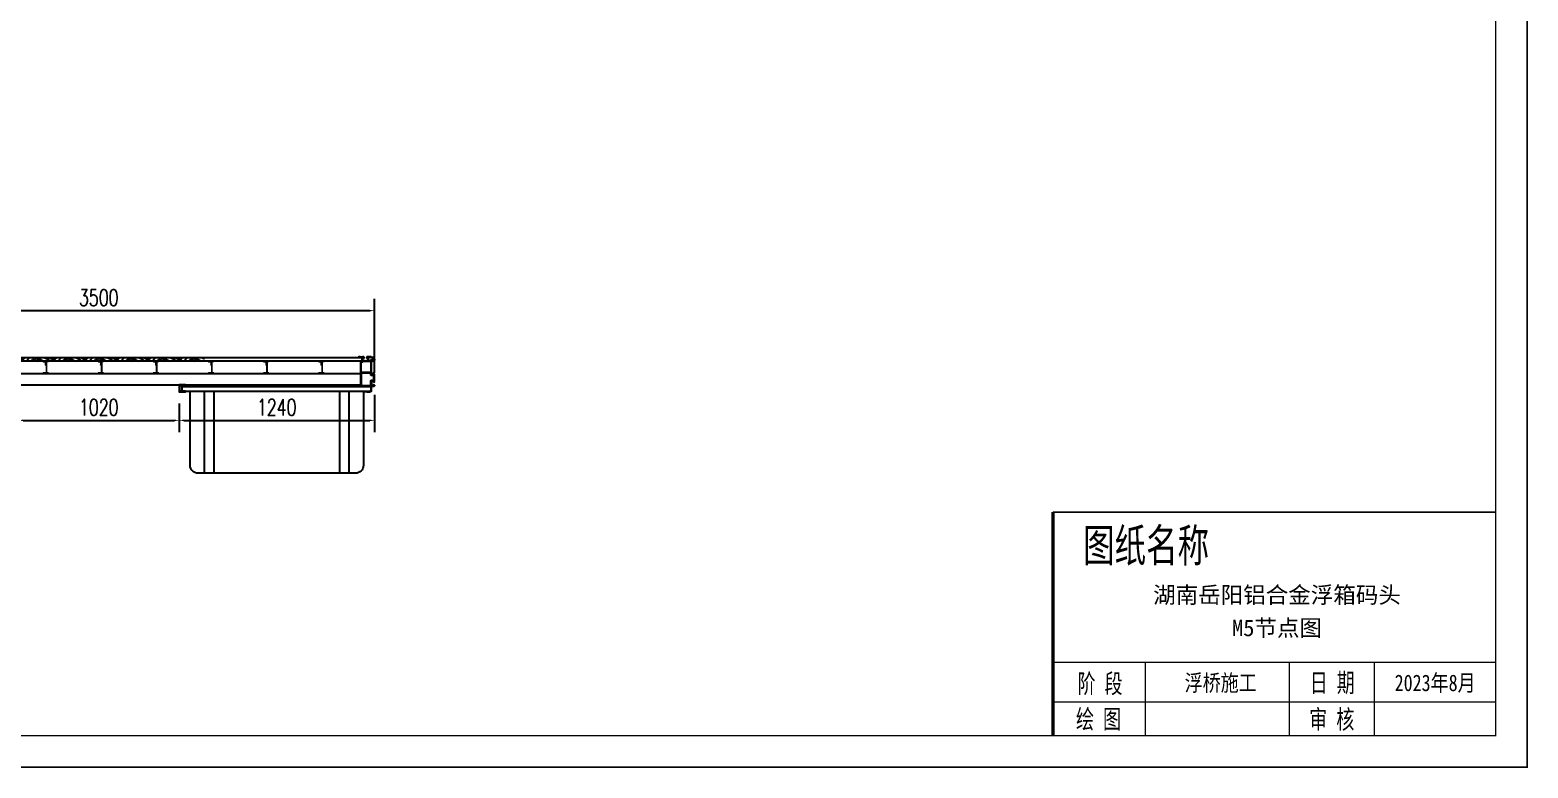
# Model space of a CAD drawing. Extents: x 8238 to 123366, y -35216 to 128109.
# Drawn here: x 107450 to 116961, y 117136 to 121824 of the extents above; entities that cross this region are included whole.
import ezdxf
from ezdxf.enums import TextEntityAlignment as Align

# ---------------------------------------------------------------- set-up
doc = ezdxf.new("R2010")
doc.units = 0
doc.header["$LTSCALE"] = 1000
doc.header["$MEASUREMENT"] = 0
for name, color, linetype in [('SGIDI_TK_TEXT', 3, 'Continuous'), ('W-STEEL_FRAME钢架', 3, 'Continuous'), ('W-WOOD_FLOOR木地板', 30, 'Continuous'), ('连接端梁', 130, 'Continuous')]:
    doc.layers.add(name, color=color, linetype=linetype)
for name, color, linetype, lineweight in [('图框', 7, 'Continuous', 13), ('结构', 52, 'Continuous', 18), ('铝龙骨', 7, 'Continuous', 9)]:
    doc.layers.add(name, color=color, linetype=linetype, lineweight=lineweight)
doc.styles.add('SGIDI-0', font='simhei.ttf', dxfattribs={"width": 0.8})
doc.styles.add('STANDARD_T3', font='simplex.shx', dxfattribs={"width": 0.7, "bigfont": 'hztxt.shx'})
doc.styles.add('仿宋', font='simfang.ttf', dxfattribs={"width": 0.7})
doc.dimstyles.new('W&&30', dxfattribs={"dimtxt": 105, "dimasz": 30, "dimexe": 75, "dimexo": 90, "dimgap": 30, "dimtad": 1, "dimdec": 0, "dimzin": 0, "dimdsep": 46, "dimtxsty": 'STANDARD_T3', "dimcen": 0.09, "dimclrd": 1, "dimclre": 1, "dimclrt": 7, "dimazin": 2, "dimtfac": 1, "dimtdec": 0, "dimtix": 1, "dimtmove": 2, "dimatfit": 3, "dimfxl": 100, "dimtolj": 1, "dimtzin": 0, "dimarcsym": 0})

# ---------------------------------------------------------------- blocks, each defined once
blk = doc.blocks.new('*D183')
at = {"layer": 'Defpoints', "color": 0, "transparency": 16777216}
for p in [(109637.1, 119597.2), (108397, 119540.6), (109637.1, 119344.5)]:
    blk.add_point(p, dxfattribs=at)
at = {"layer": 'W-STEEL_FRAME钢架', "color": 1, "lineweight": -2, "transparency": 16777216}
for p, q in [((109637.1, 119507.2), (109637.1, 119269.5)), ((108397, 119450.6), (108397, 119269.5)), ((108427, 119344.5), (109607.1, 119344.5))]:
    blk.add_line(p, q, dxfattribs=at)
at = {"layer": 'W-STEEL_FRAME钢架', "color": 1, "transparency": 16777216}
for points in [[(108427, 119349.5), (108427, 119339.5), (108397, 119344.5)], [(109607.1, 119349.5), (109607.1, 119339.5), (109637.1, 119344.5)]]:
    blk.add_solid(points, dxfattribs=at)
at = {"layer": 'W-STEEL_FRAME钢架', "color": 7, "transparency": 16777216, "insert": (109017.1, 119427), "char_height": 105, "attachment_point": 5, "style": 'STANDARD_T3'}
blk.add_mtext('\\A1;1240', dxfattribs=at)
blk = doc.blocks.new('*D182')
at = {"layer": 'Defpoints', "color": 0, "transparency": 16777216}
for p in [(109637.1, 120041.2), (106137.1, 119563.5), (109637.1, 119555.3)]:
    blk.add_point(p, dxfattribs=at)
at = {"layer": 'W-STEEL_FRAME钢架', "color": 1, "lineweight": -2, "transparency": 16777216}
for p, q in [((106137.1, 119653.5), (106137.1, 120116.2)), ((106167.1, 120041.2), (109607.1, 120041.2)), ((109637.1, 119645.3), (109637.1, 120116.2))]:
    blk.add_line(p, q, dxfattribs=at)
at = {"layer": 'W-STEEL_FRAME钢架', "color": 1, "transparency": 16777216}
for points in [[(106167.1, 120046.2), (106167.1, 120036.2), (106137.1, 120041.2)], [(109607.1, 120046.2), (109607.1, 120036.2), (109637.1, 120041.2)]]:
    blk.add_solid(points, dxfattribs=at)
at = {"layer": 'W-STEEL_FRAME钢架', "color": 7, "transparency": 16777216, "insert": (107887.1, 120123.7), "char_height": 105, "attachment_point": 5, "style": 'STANDARD_T3'}
blk.add_mtext('\\A1;3500', dxfattribs=at)
blk = doc.blocks.new('*D242')
at = {"layer": 'Defpoints', "color": 0, "transparency": 16777216}
for p in [(107377.2, 119526.6), (108397, 119526.6), (108397, 119344.5)]:
    blk.add_point(p, dxfattribs=at)
at = {"layer": 'W-STEEL_FRAME钢架', "color": 1, "lineweight": -2, "transparency": 16777216}
for p, q in [((107377.2, 119436.6), (107377.2, 119269.5)), ((108397, 119436.6), (108397, 119269.5)), ((107407.2, 119344.5), (108367, 119344.5))]:
    blk.add_line(p, q, dxfattribs=at)
at = {"layer": 'W-STEEL_FRAME钢架', "color": 1, "transparency": 16777216}
for points in [[(107407.2, 119349.5), (107407.2, 119339.5), (107377.2, 119344.5)], [(108367, 119349.5), (108367, 119339.5), (108397, 119344.5)]]:
    blk.add_solid(points, dxfattribs=at)
at = {"layer": 'W-STEEL_FRAME钢架', "color": 7, "transparency": 16777216, "insert": (107887.1, 119427), "char_height": 105, "attachment_point": 5, "style": 'STANDARD_T3'}
blk.add_mtext('\\A1;1020', dxfattribs=at)
blk = doc.blocks.new('$matou$00000085')
at = {"color": 0, "lineweight": 5}
for p, q in [((-17.5, 36, 0), (-17.5, 37, 0)), ((-4.3, 33.6, 0), (-4.3, 35, 0)), ((-1.2, 13.2, 0), (-3.5, 13.2, 0))]:
    blk.add_line(p, q, dxfattribs=at)
at = {"color": 0, "lineweight": 0, "ltscale": 0.5}
blk.add_arc((-1.5, 17.2, 0), 4.07, 274.72823, 349.84724, dxfattribs=at)
at = {"layer": '结构', "color": 0, "linetype": 'ByBlock', "lineweight": 0, "ltscale": 0.5}
for p, q in [((-7.2, 38, 0), (-16.5, 38, 0)), ((-16.5, 35, 0), (-8.5, 35, 0)), ((-7.5, -34, 0), (-7.5, 34, 0)), ((-4.7, 33.3, 0), (-4.3, 33.6, 0)), ((-4.3, 33.1, 0), (-4.7, 33.3, 0)), ((-4.7, 31.5, 0), (-4.3, 31.7, 0)), ((-4.3, 31.2, 0), (-4.7, 31.5, 0)), ((-4.3, 31, 0), (-4.7, 30.8, 0)), ((-4.7, 30.8, 0), (-4.3, 30.5, 0)), ((-4.3, 29.2, 0), (-4.7, 29, 0)), ((-4.7, 29, 0), (-4.3, 28.7, 0)), ((-4.3, 27.4, 0), (-4.7, 27.2, 0)), ((-4.7, 27.2, 0), (-4.3, 26.9, 0)), ((-4.3, 25.6, 0), (-4.7, 25.4, 0)), ((-4.7, 25.4, 0), (-4.3, 25.1, 0)), ((-4.3, 23.8, 0), (-4.7, 23.6, 0)), ((-4.7, 23.6, 0), (-4.3, 23.3, 0)), ((-4.3, 22, 0), (-4.7, 21.8, 0)), ((-4.7, 21.8, 0), (-4.3, 21.5, 0)), ((-4.3, 20.2, 0), (-4.7, 20, 0)), ((-4.7, 20, 0), (-4.3, 19.7, 0)), ((-4.5, -34, 0), (-4.5, 12.2, 0)), ((-4.3, 31.7, 0), (-4.3, 33.1, 0)), ((-4.3, 31.3, 0), (-4.3, 31, 0)), ((-4.3, 30.5, 0), (-4.3, 29.2, 0)), ((-4.3, 28.7, 0), (-4.3, 27.4, 0)), ((-4.3, 26.9, 0), (-4.3, 25.6, 0)), ((-4.3, 25.1, 0), (-4.3, 23.8, 0)), ((-4.3, 23.3, 0), (-4.3, 22, 0)), ((-4.3, 21.5, 0), (-4.3, 20.2, 0)), ((-4.3, 19.7, 0), (-4.3, 19.2, 0)), ((-0.7, 33.6, 0), (-0.7, 35, 0)), ((-0.3, 33.3, 0), (-0.7, 33.6, 0)), ((-0.7, 33.1, 0), (-0.3, 33.3, 0)), ((-0.7, 31.7, 0), (-0.7, 33.1, 0)), ((-0.3, 31.5, 0), (-0.7, 31.7, 0)), ((-0.7, 31.2, 0), (-0.3, 31.5, 0)), ((-0.7, 29.9, 0), (-0.7, 31.2, 0)), ((-0.3, 29.7, 0), (-0.7, 29.9, 0)), ((-0.7, 29.4, 0), (-0.3, 29.7, 0)), ((-0.7, 28.1, 0), (-0.7, 29.4, 0)), ((-0.3, 27.9, 0), (-0.7, 28.1, 0)), ((-0.7, 27.6, 0), (-0.3, 27.9, 0)), ((-0.7, 26.3, 0), (-0.7, 27.6, 0)), ((-0.3, 26.1, 0), (-0.7, 26.3, 0)), ((-0.7, 25.8, 0), (-0.3, 26.1, 0)), ((-0.7, 24.5, 0), (-0.7, 25.8, 0)), ((-0.3, 24.3, 0), (-0.7, 24.5, 0)), ((-0.7, 24, 0), (-0.3, 24.3, 0)), ((-0.7, 22.7, 0), (-0.7, 24, 0)), ((-0.3, 22.5, 0), (-0.7, 22.7, 0)), ((-0.7, 22.2, 0), (-0.3, 22.5, 0)), ((-0.7, 22.2, 0), (-0.7, 22.2, 0)), ((-0.7, 21, 0), (-0.7, 22.2, 0)), ((-0.3, 20.7, 0), (-0.7, 21, 0)), ((-0.7, 20.5, 0), (-0.3, 20.7, 0)), ((-0.7, 19.2, 0), (-0.7, 20.5, 0)), ((2.2, 38, 0), (16.5, 38, 0)), ((2.5, 34, 0), (2.5, 16.5, 0)), ((16.5, 35, 0), (3.5, 35, 0)), ((17.5, 37, 0), (17.5, 36, 0)), ((-17.5, -37.5, 0), (-17.5, -35.5, 0)), ((-17, -35, 0), (-8.5, -35, 0)), ((17, -38, 0), (-17, -38, 0)), ((-3.5, -35, 0), (17, -35, 0)), ((17.5, -35.5, 0), (17.5, -37.5, 0))]:
    blk.add_line(p, q, dxfattribs=at)
for centre, radius, start, end in [((-16.5, 37, 0), 1, 90, 180), ((-16.5, 36, 0), 1, 180, 270), ((-8.5, 34, 0), 1, 0, 90), ((-7.2, 35, 0), 3, 0, 90.00167), ((-3.5, 12.2, 0), 1, 90, 180), ((-2.5, 19.2, 0), 1.75, 180, 0), ((2.2, 35, 0), 3, 89.99833, 180), ((3.5, 34, 0), 1, 90, 180), ((16.5, 37, 0), 1, 0, 90), ((16.5, 36, 0), 1, 270, 360), ((-17, -35.5, 0), 0.5, 90, 180), ((-17, -37.5, 0), 0.5, 180, 270), ((-8.5, -34, 0), 1, 270, 0), ((-3.5, -34, 0), 1, 180, 270), ((17, -35.5, 0), 0.5, 0, 90), ((17, -37.5, 0), 0.5, 270, 0)]:
    blk.add_arc(centre, radius, start, end, dxfattribs=at)
blk = doc.blocks.new('*U160')
at = {"layer": '铝龙骨', "yscale": -1, "rotation": 180}
blk.add_blockref('$matou$00000085', (0, 0, 0), dxfattribs=at)
blk = doc.blocks.new('*U161')
at = {"color": 0, "linetype": 'ByBlock', "lineweight": -2, "transparency": 16777216}
for p in [(-2800, 0), (-2450, 0), (-2100, 0), (-1750, 0), (-1400, 0), (-1050, 0), (-700, 0), (-350, 0), (0, 0)]:
    blk.add_blockref('*U160', p, dxfattribs=at)
blk = doc.blocks.new('0102')
at = {"color": 5, "lineweight": -3}
for p, q in [((-1521474.8, 1202748.6), (-1521474.8, 1203268.6)), ((-1521414.8, 1202748.6), (-1521414.8, 1203268.6)), ((-1520614.8, 1203268.6), (-1520614.8, 1202748.6)), ((-1520554.8, 1203268.6), (-1520554.8, 1202748.6))]:
    blk.add_line(p, q, dxfattribs=at)
at = {"color": 5}
blk.add_lwpolyline([(-1521614.8, 1203298.6), (-1521614.8, 1203268.6), (-1521564.8, 1203268.6), (-1520464.8, 1203268.5), (-1520414.8, 1203268.6), (-1520414.8, 1203298.6)], close=True, dxfattribs=at)
at = {"color": 5, "lineweight": -3}
blk.add_lwpolyline([(-1521564.8, 1203268.6), (-1521564.8, 1202798.6, 0.414214), (-1521514.8, 1202748.6), (-1520514.8, 1202748.6, 0.414214), (-1520464.8, 1202798.6), (-1520464.8, 1203268.6)], format="xyb", dxfattribs=at)

msp = doc.modelspace()

# ---------------------------------------------------------------- hatches: boundary and pattern name
at = {"layer": 'W-WOOD_FLOOR木地板'}
h = msp.add_hatch(dxfattribs=at)
h.set_pattern_fill('木纹01', color=256, scale=50)
h.set_pattern_definition([(360, (-243002.75, 294580.44), (200, 200), [10, -190]), (360, (-243142.75, 294600.44), (200, 200), [20, -180]), (360, (-243012.75, 294610.44), (200, 200), [10, -190]), (360, (-243132.75, 294630.44), (200, 200), [10, -190]), (360, (-243012.75, 294640.44), (200, 200), [10, -190]), (360, (-243122.75, 294650.44), (200, 200), [10, -190]), (360, (-243012.75, 294660.44), (200, 200), [10, -190]), (360, (-243122.75, 294680.44), (200, 200), [10, -110, 10, -70]), (360, (-243122.75, 294700.44), (200, 200), [20, -100, 10, -70]), (360, (-243132.75, 294730.44), (200, 200), [10, -30, 10, -80, 10, -60]), (360, (-243142.75, 294750.44), (200, 200), [10, -40, 20, -130]), (360, (-243012.75, 294760.44), (200, 200), [10, -190]), (360, (-243142.75, 294770.44), (200, 200), [10, -50, 10, -130]), (45, (-243162.75, 294580.44), (5e-14, 200), [28.2842, -254.55851]), (45, (-242992.75, 294580.44), (5e-14, 200), [56.56854, -226.27417]), (45, (-242992.75, 294680.44), (5e-14, 200), [14.142, -268.70071]), (45, (-243162.75, 294700.44), (5e-14, 200), [42.4264, -240.41631]), (45, (-242992.75, 294700.44), (5e-14, 200), [70.71068, -212.13203]), (45, (-242992.75, 294730.44), (5e-14, 200), [42.4264, -240.41631]), (315, (-243032.75, 294750.44), (200, -9e-14), [14.142, -268.70071]), (315, (-243102.75, 294590.44), (200, -9e-14), [28.2842, -254.55851]), (315, (-243092.75, 294670.44), (200, -9e-14), [28.2842, -254.55851]), (315, (-243032.75, 294630.44), (200, -9e-14), [28.2842, -254.55851]), (315, (-243042.75, 294710.44), (200, -9e-14), [28.2842, -254.55851]), (315, (-243032.75, 294730.44), (200, -9e-14), [42.4264, -240.41631]), (315, (-243082.75, 294610.44), (200, -9e-14), [42.4264, -240.41631]), (315, (-243052.75, 294620.44), (200, -9e-14), [42.4264, -240.41631]), (315, (-243082.75, 294690.44), (200, -9e-14), [42.4264, -240.41631]), (315, (-243062.75, 294700.44), (200, -9e-14), [42.4264, -240.41631]), (26.56505, (-243152.75, 294620.44), (200, 8e-08), [22.36068, -424.85292]), (26.56505, (-243002.75, 294610.44), (200, 8e-08), [89.44272, -357.77088]), (26.56505, (-243002.75, 294640.44), (200, 8e-08), [89.44272, -357.77088]), (26.56505, (-243002.75, 294660.44), (200, 8e-08), [89.4428, -134, 44.722, -179.048795]), (26.56505, (-242982.75, 294690.44), (200, 8e-08), [22.36068, -424.85292]), (26.56505, (-243162.75, 294760.44), (200, 8e-08), [22.36068, -424.85292]), (26.56505, (-243002.75, 294760.44), (200, 8e-08), [44.72136, -402.49224]), (333.43495, (-243052.75, 294580.44), (200, -8e-08), [44.72136, -402.49224]), (333.43495, (-243122.75, 294630.44), (200, -8e-08), [44.72136, -402.49224]), (333.43495, (-243122.75, 294600.44), (200, -8e-08), [22.36068, -424.85224]), (333.43495, (-243112.75, 294650.44), (200, -8e-08), [67.08204, -380.13156]), (333.43495, (-243072.75, 294650.44), (200, -8e-08), [44.72136, -402.49224]), (333.43495, (-243052.75, 294660.44), (200, -8e-08), [44.72136, -402.49224]), (333.43495, (-243112.75, 294680.44), (200, -8e-08), [22.36068, -424.85224]), (333.43495, (-243102.75, 294700.44), (200, -8e-08), [22.36068, -424.85224]), (333.43495, (-243022.75, 294740.44), (200, -8e-08), [22.36068, -424.85224]), (333.43495, (-243032.75, 294670.44), (200, -8e-08), [22.36068, -424.85224]), (333.43495, (-243122.75, 294730.44), (200, -8e-08), [67.08204, -380.13156]), (333.43495, (-243132.75, 294750.44), (200, -8e-08), [44.72136, -402.49224]), (333.43495, (-243022.75, 294690.44), (200, -8e-08), [22.36, -201.24, 22.36, -201.253595]), (333.43495, (-243082.75, 294730.44), (200, -8e-08), [44.72136, -402.49224]), (333.43495, (-243072.75, 294750.44), (200, -8e-08), [44.72136, -402.49224]), (333.43495, (-243132.75, 294770.44), (200, -8e-08), [44.72136, -402.49224]), (333.43495, (-243072.75, 294770.44), (200, -8e-08), [44.72136, -402.49224])])
h.paths.add_polyline_path([(106214.39, 119743.71), (106214.39, 119719.71), (108558.04, 119719.71), (108558.04, 119743.71)])

# ---------------------------------------------------------------- linework, layer by layer
at = {"color": 3, "lineweight": -3}
for p, q in [((109546.5, 119748.32), (109544.13, 119748.32)), ((109549.24, 119747.79), (109549.54, 119748.26)), ((109550.66, 119748.26), (109550.96, 119747.79)), ((109551.24, 119747.79), (109551.55, 119748.26)), ((109553.25, 119747.79), (109553.55, 119748.26)), ((109566.86, 119748.32), (109561.73, 119748.32)), ((109572.38, 119741.49), (109572.38, 119745.81)), ((109586.44, 119745.81), (109586.44, 119741.49)), ((109597.09, 119748.32), (109591.96, 119748.32)), ((109597.09, 119748.32), (109595.26, 119748.32)), ((109597.53, 119747.79), (109597.23, 119748.26)), ((109599.54, 119747.79), (109599.24, 119748.26)), ((109600.13, 119748.26), (109599.82, 119747.79)), ((109601.55, 119747.79), (109601.25, 119748.26)), ((109549.79, 119718.7), (109549.79, 119681.14)), ((109612.54, 119723.24), (109599.99, 119723.22)), ((109618.06, 119681.14), (109618.06, 119724.22)), ((109549.79, 119614.46), (109549.79, 119565.1)), ((109637.13, 119615.63), (109637.13, 119634.46))]:
    msp.add_line(p, q, dxfattribs=at)
at = {"color": 1, "lineweight": -3}
for p, q in [((106224.48, 119643.1), (109549.79, 119643.1)), ((106224.48, 119569.59), (109549.79, 119569.59))]:
    msp.add_line(p, q, dxfattribs=at)
at = {"color": 3, "lineweight": -3}
for points in [[(109536.74, 119745.81), (109536.74, 119745.51, 0.4142136), (109536.94, 119745.31), (109559.83, 119745.31)], [(109546.5, 119748.32, -0.1989124), (109546.64, 119748.26), (109546.94, 119747.79)], [(109547.23, 119747.79), (109547.53, 119748.26, -0.1989124), (109547.67, 119748.32), (109548.51, 119748.32, -0.1989124), (109548.65, 119748.26), (109548.95, 119747.79)], [(109549.68, 119748.32), (109550.52, 119748.32, -0.1989124), (109550.66, 119748.26)], [(109549.79, 119718.7, -0.4142136), (109550.8, 119719.71), (109559.83, 119719.71, 0.4142136), (109560.84, 119720.71), (109560.84, 119744.3, 0.4142136), (109559.83, 119745.31)], [(109551.69, 119748.32), (109552.53, 119748.32, -0.1989124), (109552.67, 119748.26), (109552.97, 119747.79)], [(109553.7, 119748.32), (109554.53, 119748.32, -0.1989124), (109554.68, 119748.26), (109554.98, 119747.79)], [(109555.26, 119747.79), (109555.56, 119748.26, -0.1989124), (109555.7, 119748.32), (109556.54, 119748.32, -0.1989124), (109556.68, 119748.26), (109556.98, 119747.79)], [(109557.27, 119747.79), (109557.57, 119748.26, -0.1989124), (109557.71, 119748.32), (109558.55, 119748.32, -0.1989124), (109558.69, 119748.26), (109558.99, 119747.79)], [(109559.28, 119747.79), (109559.58, 119748.26, -0.1989124), (109559.72, 119748.32), (109560.56, 119748.32, -0.1989124), (109560.7, 119748.26), (109561, 119747.79)], [(109561.28, 119747.79), (109561.58, 119748.26, -0.1989124), (109561.73, 119748.32), (109563.56, 119748.32)], [(109599.1, 119748.32), (109598.26, 119748.32, 0.1989124), (109598.12, 119748.26), (109597.82, 119747.79)], [(109617.06, 119744.3), (109617.06, 119744.3), (109600.99, 119744.3, 0.4142136), (109597.98, 119741.29), (109597.98, 119725.23, 0.4145184), (109599.99, 119723.22)], [(109601.25, 119748.26, 0.1989124), (109601.11, 119748.32), (109600.27, 119748.32)], [(109603.56, 119747.79), (109603.26, 119748.26, 0.1989124), (109603.11, 119748.32), (109602.28, 119748.32, 0.1989124), (109602.13, 119748.26), (109601.83, 119747.79)], [(109605.56, 119747.79), (109605.26, 119748.26, 0.1989124), (109605.12, 119748.32), (109604.28, 119748.32, 0.1989124), (109604.14, 119748.26), (109603.84, 119747.79)], [(109607.57, 119747.79), (109607.27, 119748.26, 0.1989124), (109607.13, 119748.32), (109606.29, 119748.32, 0.1989124), (109606.15, 119748.26), (109605.85, 119747.79)], [(109609.58, 119747.79), (109609.28, 119748.26, 0.1989124), (109609.14, 119748.32), (109608.3, 119748.32, 0.1989124), (109608.16, 119748.26), (109607.86, 119747.79)], [(109611.59, 119747.79), (109611.29, 119748.26, 0.1989124), (109611.14, 119748.32), (109610.31, 119748.32, 0.1989124), (109610.17, 119748.26), (109609.86, 119747.79)], [(109612.32, 119748.32, 0.1989124), (109612.17, 119748.26), (109611.87, 119747.79)], [(109617.06, 119748.32, -0.4142136), (109637.13, 119728.24), (109637.13, 119726.64)], [(109549.85, 119681), (109550.15, 119680.69, -0.4142136), (109550.15, 119680.41), (109549.85, 119680.11, 0.1989124), (109549.79, 119679.97), (109549.79, 119679.97), (109549.79, 119615.63)], [(109578.82, 119723.22), (109565.35, 119723.22, -0.4142136), (109564.35, 119724.22), (109564.35, 119740.29, -0.4142136), (109565.35, 119741.29), (109572.18, 119741.29)], [(109578.82, 119723.22, -0.1989124), (109578.97, 119723.16), (109579.27, 119722.86, 0.4142136), (109579.55, 119722.86), (109579.85, 119723.16, -0.1989124), (109579.99, 119723.22)], [(109579.99, 119723.22), (109593.46, 119723.22, 0.4142136), (109594.47, 119724.22), (109594.47, 119740.29, 0.4142136), (109593.46, 119741.29), (109586.64, 119741.29)], [(109633.08, 119729.29), (109633.08, 119729.29), (109616.55, 119729.29, 0.4142136), (109614.55, 119727.28), (109614.55, 119725.24, -0.4139088), (109612.54, 119723.24)], [(109618.06, 119681.14, -0.1989124), (109618, 119681), (109617.7, 119680.69, 0.4142136), (109617.7, 119680.41), (109618, 119680.11, -0.1989124), (109618.06, 119679.97)], [(109630.49, 119643.91, 0.4035353), (109629.32, 119643.08), (109627.98, 119635.7, -0.3624885), (109626.99, 119634.87), (109620.07, 119634.87, -0.4142136), (109618.06, 119636.88), (109618.06, 119679.97)], [(109620.07, 119726.23), (109626.99, 119726.23, -0.3624885), (109627.98, 119725.41), (109629.32, 119718.02)], [(109549.79, 119643.1), (109549.79, 119565.1, -2.4142136), (109549.29, 119564.6), (109537.74, 119564.6, 0.4142136), (109536.74, 119563.59), (109536.74, 119562.59, 0.4142136), (109537.74, 119561.59)], [(109537.74, 119561.59), (109613.04, 119561.59, -0.4142136), (109615.05, 119559.58), (109615.05, 119537.49, -0.4142136), (109606.02, 119528.46)], [(109549.85, 119615.49), (109550.15, 119615.19, -0.4142136), (109550.15, 119614.9), (109549.85, 119614.6)], [(109606.02, 119525.44, 0.4142136), (109618.06, 119537.49), (109618.06, 119559.58, -0.4142136), (109620.07, 119561.59), (109635.13, 119561.59)], [(109633.12, 119587.39), (109633.12, 119594.21, 0.4142136), (109632.12, 119595.22), (109619.07, 119595.22, 0.4142136), (109618.06, 119594.21), (109618.06, 119580.74, -0.1989124), (109618.01, 119580.6), (109617.7, 119580.3, 0.4142136), (109617.7, 119580.02), (109618.01, 119579.72, -0.1989124), (109618.06, 119579.57), (109618.06, 119566.1, 0.4142136), (109619.07, 119565.1), (109632.12, 119565.1, 0.4142136), (109633.12, 119566.1), (109633.12, 119572.93)], [(109637.13, 119589.7, -0.4142136), (109634.62, 119587.19), (109633.32, 119587.19, -0.4142136), (109633.12, 119587.39)], [(109633.12, 119572.93, -0.4142136), (109633.32, 119573.13), (109634.62, 119573.13)], [(109637.13, 119567.61), (109637.13, 119563.59, -0.4142136), (109635.13, 119561.59)], [(109637.13, 119615.63, -0.1989124), (109637.08, 119615.49), (109636.77, 119615.19, 0.4142136), (109636.77, 119614.9), (109637.08, 119614.6, -0.1989124), (109637.13, 119614.46)], [(109589.4, 119525.5), (109589.09, 119525.8, 0.4142136), (109588.81, 119525.8), (109588.51, 119525.5, -0.1989124), (109588.37, 119525.44), (109579.91, 119525.44, -0.4142136), (109578.91, 119526.45), (109578.91, 119527.45, -0.4142136), (109579.91, 119528.46), (109606.02, 119528.46)], [(109589.4, 119525.5, 0.1989124), (109589.54, 119525.44), (109606.02, 119525.44)]]:
    msp.add_lwpolyline(points, format="xyb", dxfattribs=at)
for points in [[(109617.06, 119748.32), (109612.32, 119748.32), (109614.69, 119748.32)], [(109637.13, 119589.7), (109637.13, 119600.15), (109637.13, 119614.46)]]:
    msp.add_lwpolyline(points, dxfattribs=at)
for points in [[(109561.34, 119716.19, 0.356394), (109564.29, 119718.6, -0.356394), (109566.26, 119720.21), (109611.53, 119720.21, -0.4142136), (109614.55, 119717.2), (109614.55, 119649.93, -0.4142136), (109612.54, 119647.92), (109556.32, 119647.92, -0.4142136), (109553.31, 119650.94), (109553.31, 119713.18, -0.4142136), (109556.32, 119716.19)], [(109553.31, 119568.11, 0.4142136), (109556.32, 119565.1), (109611.54, 119565.1, 0.4142136), (109614.55, 119568.11), (109614.55, 119595.72, -0.4142136), (109617.56, 119598.73), (109630.61, 119598.73, 0.4142136), (109633.62, 119601.74), (109633.62, 119627.34, 0.4142136), (109630.61, 119630.35), (109617.56, 119630.35, -0.4142136), (109614.55, 119633.37), (109614.55, 119642.9, 0.4142136), (109612.54, 119644.91), (109556.32, 119644.91, 0.4142136), (109553.31, 119641.9)]]:
    msp.add_lwpolyline(points, format="xyb", close=True, dxfattribs=at)
at = {"color": 4}
msp.add_lwpolyline([(108397.04, 119569.59), (108397.04, 119526.59), (108437.04, 119526.59), (108437.04, 119530.59), (108401.04, 119530.59), (108401.04, 119565.59), (108437.04, 119565.59), (108437.04, 119569.59)], close=True, dxfattribs=at)
at = {"color": 3, "lineweight": -3}
for centre, radius, start, end in [((109544.7, 119734.51), 13.82, 87.618509, 125.160571), ((109547.09, 119747.94), 0.201, 225, 315), ((109549.09, 119747.94), 0.201, 225, 315), ((109549.68, 119748.12), 0.201, 90, 134.999998), ((109551.1, 119747.94), 0.201, 225, 315), ((109551.69, 119748.12), 0.201, 90, 134.999998), ((109553.11, 119747.94), 0.201, 225, 315), ((109553.7, 119748.12), 0.201, 90, 134.999998), ((109555.12, 119747.94), 0.201, 225, 315), ((109557.13, 119747.94), 0.201, 225, 315), ((109559.13, 119747.94), 0.201, 225, 315), ((109561.14, 119747.94), 0.201, 225, 315), ((109567.18, 119741.7), 6.62, 38.304663, 92.807428), ((109591.63, 119741.7), 6.62, 87.192572, 141.695337), ((109597.09, 119748.12), 0.201, 45.000002, 90), ((109597.67, 119747.94), 0.201, 225, 315), ((109599.1, 119748.12), 0.201, 45.000002, 90), ((109599.68, 119747.94), 0.201, 225, 315), ((109600.27, 119748.12), 0.201, 90, 134.999999), ((109601.69, 119747.94), 0.201, 225, 315), ((109603.7, 119747.94), 0.201, 225, 315), ((109605.71, 119747.94), 0.201, 225, 315), ((109607.71, 119747.94), 0.201, 225, 315), ((109609.72, 119747.94), 0.201, 225, 315), ((109611.73, 119747.94), 0.201, 225, 315), ((109617.11, 119728.29), 16.01, 3.552791, 90.183431), ((109549.99, 119681.14), 0.201, 180, 225), ((109572.18, 119741.49), 0.201, 270, 360), ((109586.64, 119741.49), 0.201, 179.725891, 270), ((109620.07, 119724.22), 2.01, 90, 180), ((109630.31, 119718.2), 1, 190.3, 270), ((109627.25, 119726.59), 9.88, 288.013896, 0.290643), ((109549.99, 119615.63), 0.201, 180, 225), ((109549.99, 119614.46), 0.201, 135, 180), ((109627.02, 119634.41), 10.11, 0.294521, 69.957789), ((109630.52, 119567.93), 6.62, 357.192572, 51.695337)]:
    msp.add_arc(centre, radius, start, end, dxfattribs=at)
at = {"layer": 'W-WOOD_FLOOR木地板'}
msp.add_lwpolyline([(106214.39, 119743.71), (109558.04, 119743.71), (109558.04, 119719.71), (106214.39, 119719.71)], close=True, dxfattribs=at)
at = {"layer": '图框'}
for p, q in [((113944.57, 118762.27), (116756.3, 118762.27)), ((113944.57, 117809.58), (116756.3, 117809.58)), ((114529.77, 117809.58), (114529.77, 117341.03)), ((115445.1, 117809.58), (115445.1, 117341.03)), ((115983.68, 117809.58), (115983.68, 117341.03)), ((113944.57, 117556.92), (116756.3, 117556.92))]:
    msp.add_line(p, q, dxfattribs=at)
for points, const_width in [([(113944.57, 118762.27), (113944.57, 117341.03)], 21.28), ([(113944.57, 118762.27), (116756.3, 118762.27)], 10.64)]:
    msp.add_lwpolyline(points, dxfattribs=dict(at, const_width=const_width))
at = {"layer": '连接端梁', "color": 0}
for points, const_width in [([(102686.23, 128103.75), (116956.3, 128103.75), (116956.3, 117141.03), (102686.23, 117141.03)], 10), ([(102886.23, 127903.75), (116756.3, 127903.75), (116756.3, 117341.03), (102886.23, 117341.03)], 9)]:
    msp.add_lwpolyline(points, close=True, dxfattribs=dict(at, const_width=const_width))

# ---------------------------------------------------------------- block references
msp.add_blockref('*U161', (109300.29, 119681.11))
at = {"color": 0, "xscale": -1}
msp.add_blockref('0102', (-1411997.8, -1083740.03), dxfattribs=at)

# ---------------------------------------------------------------- texts
at = {"layer": 'SGIDI_TK_TEXT', "color": 0, "style": '仿宋', "width": 0.7}
msp.add_text('图纸名称', height=209.616, dxfattribs=at).set_placement((114536.47, 118550.28), align=Align.MIDDLE_CENTER)
at = {"layer": 'SGIDI_TK_TEXT', "color": 7, "style": '仿宋', "width": 0.7}
for s, p in [('阶 段', (114244.03, 117672.29)), ('日 期', (115718.16, 117678.16)), ('绘 图', (114234.29, 117446.93)), ('审 核', (115715.46, 117445.65))]:
    msp.add_text(s, height=120, dxfattribs=at).set_placement(p, align=Align.MIDDLE_CENTER)
at = {"layer": 'SGIDI_TK_TEXT', "color": 7, "style": 'SGIDI-0'}
for tag, p in [('湖南岳阳铝合金浮箱码头', (115367.58, 118235.85)), ('M5节点图', (115367.58, 118026.35))]:
    msp.add_attdef(tag, text='', height=104.81, dxfattribs=at).set_placement(p, align=Align.MIDDLE_CENTER)
at = {"layer": 'SGIDI_TK_TEXT', "color": 7, "style": 'SGIDI-0', "width": 0.8}
for tag, p in [('浮桥施工', (115009.84, 117677.28)), ('2023年8月', (116371.6, 117677.28))]:
    msp.add_attdef(tag, text='建设单位', height=104.808, dxfattribs=at).set_placement(p, align=Align.MIDDLE_CENTER)

# ---------------------------------------------------------------- dimensions: what is measured, and where the dimension line sits
at = {"layer": 'W-STEEL_FRAME钢架'}
dim = msp.add_linear_dim(base=(109637.13, 120041.16), p1=(106137.14, 119563.54), p2=(109637.13, 119555.34), angle=180, dimstyle='W&&30', dxfattribs=at)
dim.commit()
dim.dimension.update_dxf_attribs({"geometry": '*D182', "text_midpoint": (107887.14, 120123.66)})
for base, p1, p2, picture, middle in [((109637.13, 119344.47), (108397.04, 119540.62), (109637.13, 119597.19), '*D183', (109017.09, 119426.97)), ((108397.04, 119344.47), (107377.21, 119526.59), (108397.04, 119526.59), '*D242', (107887.13, 119426.97))]:
    dim = msp.add_linear_dim(base=base, p1=p1, p2=p2, dimstyle='W&&30', dxfattribs=at)
    dim.commit()
    dim.dimension.update_dxf_attribs({"geometry": picture, "text_midpoint": middle})

doc.saveas('drawing.dxf')
